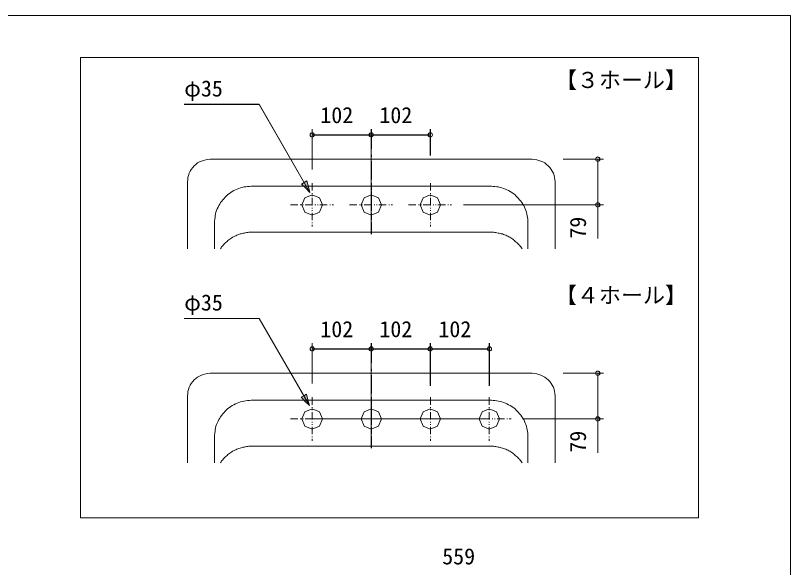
# Model space of a CAD drawing. Units: millimetres, scale not verified. Extents: x -1392 to 1350, y -947 to 991.
# Drawn here: x 11 to 1350, y 37 to 991 of the extents above; entities that cross this region are included whole.
import ezdxf
from ezdxf.enums import TextEntityAlignment as Align

# ---------------------------------------------------------------- set-up
doc = ezdxf.new("R2010")
doc.units = ezdxf.units.MM
doc.header["$LTSCALE"] = 10
for name, color, linetype, lineweight in [('0-1_レイヤー_1', 7, 'Continuous', 18), ('0-7', 7, 'Continuous', 5), ('F-0', 7, 'Continuous', 5)]:
    doc.layers.add(name, color=color, linetype=linetype, lineweight=lineweight)
doc.styles.add('ＭＳ ゴシック', font='')
doc.styles.get('ＭＳ ゴシック').set_extended_font_data('MS Gothic')

msp = doc.modelspace()

# ---------------------------------------------------------------- linework, layer by layer
at = {"layer": '0-1_レイヤー_1', "color": 5}
for points in [[(1191.13, 918.63), (657.31, 918.63), (123.49, 918.63), (123.49, 520.7), (123.49, 122.76), (657.31, 122.76), (1191.13, 122.76), (1191.13, 520.7)], [(527.35, 784.65), (526.3, 787.19), (523.75, 788.24), (521.19, 787.19), (520.15, 784.65), (521.19, 782.1), (523.75, 781.05), (526.3, 782.1)], [(629.37, 784.65), (628.32, 787.19), (625.77, 788.24), (623.22, 787.19), (622.17, 784.65), (623.22, 782.1), (625.77, 781.05), (628.32, 782.1)], [(629.37, 784.65), (628.32, 787.19), (625.77, 788.24), (623.22, 787.19), (622.17, 784.65), (623.22, 782.1), (625.77, 781.05), (628.32, 782.1)], [(731.39, 784.65), (730.35, 787.19), (727.79, 788.24), (725.24, 787.19), (724.2, 784.65), (725.24, 782.1), (727.79, 781.05), (730.35, 782.1)], [(1020.95, 742.52), (1019.84, 745.21), (1017.14, 746.33), (1014.44, 745.21), (1013.33, 742.52), (1014.44, 739.84), (1017.14, 738.72), (1019.84, 739.84)], [(519.73, 684.95), (517.18, 695.11), (514.64, 705.27), (509.99, 702.52), (505.33, 699.77), (512.53, 692.36)], [(1020.95, 663.57), (1019.84, 666.12), (1017.14, 667.17), (1014.44, 666.12), (1013.33, 663.57), (1014.44, 661.03), (1017.14, 659.97), (1019.84, 661.03)], [(527.35, 414.65), (526.3, 417.2), (523.75, 418.25), (521.19, 417.2), (520.15, 414.65), (521.19, 412.11), (523.75, 411.05), (526.3, 412.11)], [(629.37, 414.65), (628.32, 417.2), (625.77, 418.25), (623.22, 417.2), (622.17, 414.65), (623.22, 412.11), (625.77, 411.05), (628.32, 412.11)], [(629.37, 414.65), (628.32, 417.2), (625.77, 418.25), (623.22, 417.2), (622.17, 414.65), (623.22, 412.11), (625.77, 411.05), (628.32, 412.11)], [(731.39, 414.65), (730.35, 417.2), (727.79, 418.25), (725.24, 417.2), (724.2, 414.65), (725.24, 412.11), (727.79, 411.05), (730.35, 412.11)], [(731.39, 414.65), (730.35, 417.2), (727.79, 418.25), (725.24, 417.2), (724.2, 414.65), (725.24, 412.11), (727.79, 411.05), (730.35, 412.11)], [(833.42, 414.65), (832.37, 417.2), (829.82, 418.25), (827.26, 417.2), (826.22, 414.65), (827.26, 412.11), (829.82, 411.05), (832.37, 412.11)], [(1020.95, 372.53), (1019.84, 375.22), (1017.14, 376.34), (1014.44, 375.22), (1013.33, 372.53), (1014.44, 369.84), (1017.14, 368.72), (1019.84, 369.84)], [(518.88, 316.65), (516.34, 326.6), (513.8, 336.55), (509.14, 333.8), (504.49, 331.05), (511.68, 323.85)], [(1020.95, 293.58), (1019.84, 296.12), (1017.14, 297.18), (1014.44, 296.12), (1013.33, 293.58), (1014.44, 291.04), (1017.14, 289.98), (1019.84, 291.04)]]:
    msp.add_lwpolyline(points, close=True, dxfattribs=at)
for points in [[(302.55, 837.35), (367.33, 837.35), (432.1, 837.35)], [(432.1, 837.35), (473.58, 765.39), (515.07, 693.42)], [(523.96, 724.74), (523.96, 759.67), (523.96, 794.59)], [(625.98, 783.59), (625.98, 789.09), (625.98, 794.59)], [(625.98, 792.48), (625.98, 776.6), (625.98, 760.73)], [(728.01, 749.3), (728.01, 771.95), (728.01, 794.59)], [(523.96, 784.44), (574.97, 784.44), (625.98, 784.44)], [(625.98, 786.97), (625.98, 780.84), (625.98, 774.7)], [(625.98, 784.44), (677, 784.44), (728.01, 784.44)], [(625.98, 750.14), (625.98, 748.45), (625.98, 746.76)], [(625.98, 739.56), (625.98, 723.69), (625.98, 707.81)], [(957.45, 742.52), (992.17, 742.52), (1026.88, 742.52)], [(1017.14, 663.78), (1017.14, 703.15), (1017.14, 742.52)], [(625.98, 697.23), (625.98, 695.53), (625.98, 693.84)], [(625.98, 686.64), (625.98, 670.77), (625.98, 654.89)], [(785.16, 663.78), (906.02, 663.78), (1026.88, 663.78)], [(1017.14, 663.78), (1017.14, 634.58), (1017.14, 605.36)], [(625.98, 644.31), (625.98, 642.62), (625.98, 640.92)], [(625.98, 633.73), (625.98, 623.36), (625.98, 612.98)], [(302.55, 467.36), (367.33, 467.36), (432.1, 467.36)], [(432.1, 467.36), (473.16, 396.24), (514.22, 325.12)], [(523.96, 354.75), (523.96, 389.68), (523.96, 424.6)], [(625.98, 413.59), (625.98, 419.1), (625.98, 424.6)], [(625.98, 422.48), (625.98, 406.61), (625.98, 390.73)], [(625.98, 416.98), (625.98, 410.84), (625.98, 404.7)], [(728.01, 379.3), (728.01, 401.95), (728.01, 424.6)], [(728.01, 350.94), (728.01, 387.77), (728.01, 424.6)], [(829.61, 350.94), (829.61, 387.77), (829.61, 424.6)], [(523.96, 414.44), (574.97, 414.44), (625.98, 414.44)], [(625.98, 414.44), (677, 414.44), (728.01, 414.44)], [(829.61, 414.44), (778.8, 414.44), (728.01, 414.44)], [(625.98, 380.15), (625.98, 378.46), (625.98, 376.76)], [(625.98, 369.57), (625.98, 353.69), (625.98, 337.82)], [(957.45, 372.53), (992.17, 372.53), (1026.88, 372.53)], [(1017.14, 293.79), (1017.14, 333.16), (1017.14, 372.53)], [(625.98, 327.23), (625.98, 325.54), (625.98, 323.85)], [(625.98, 316.65), (625.98, 300.78), (625.98, 284.9)], [(523.96, 293.79), (539.84, 293.79), (555.71, 293.79)], [(566.29, 293.79), (567.99, 293.79), (569.68, 293.79)], [(576.88, 293.79), (592.75, 293.79), (608.63, 293.79)], [(619.21, 293.79), (620.9, 293.79), (622.6, 293.79)], [(629.79, 293.79), (645.67, 293.79), (661.54, 293.79)], [(672.13, 293.79), (673.82, 293.79), (675.51, 293.79)], [(682.71, 293.79), (698.59, 293.79), (714.46, 293.79)], [(725.04, 293.79), (726.74, 293.79), (728.43, 293.79)], [(735.63, 293.79), (751.5, 293.79), (767.38, 293.79)], [(777.96, 293.79), (779.65, 293.79), (781.35, 293.79)], [(788.54, 293.79), (804.42, 293.79), (820.29, 293.79)], [(828.76, 293.79), (829.18, 293.79), (829.61, 293.79)], [(887.18, 293.79), (957.03, 293.79), (1026.88, 293.79)], [(1017.14, 293.79), (1017.14, 264.58), (1017.14, 235.37)], [(625.98, 274.32), (625.98, 272.62), (625.98, 270.93)], [(625.98, 263.73), (625.98, 253.36), (625.98, 242.99)]]:
    msp.add_lwpolyline(points, dxfattribs=at)
at = {"layer": '0-1_レイヤー_1'}
for points in [[(308.48, 587.58), (308.48, 645.58), (308.48, 703.58), (308.69, 707.39), (308.91, 711.2), (310.18, 714.8), (311.45, 718.39), (313.14, 721.78), (314.83, 725.17), (317.37, 728.13), (319.91, 731.09), (322.87, 733.64), (325.84, 736.17), (329.23, 737.87), (332.61, 739.56), (336.21, 740.62), (339.81, 741.68), (343.62, 742.1), (347.43, 742.52), (625.77, 742.52), (904.11, 742.52), (907.92, 742.1), (911.73, 741.68), (915.33, 740.62), (918.93, 739.56), (922.32, 737.87), (925.7, 736.17), (928.67, 733.64), (931.63, 731.09), (934.17, 728.13), (936.71, 725.17), (938.62, 721.78), (940.52, 718.39), (941.58, 714.8), (942.64, 711.2), (943.06, 707.39), (943.48, 703.58), (943.48, 645.58), (943.48, 587.58)], [(523.96, 701.04), (523.96, 694.69), (523.96, 688.34)], [(625.98, 701.04), (625.98, 694.69), (625.98, 688.34)], [(728.01, 701.04), (728.01, 694.69), (728.01, 688.34)], [(355.05, 587.58), (355.05, 610.02), (355.05, 632.46), (355.26, 635.63), (355.47, 638.81), (355.89, 641.77), (356.32, 644.73), (356.95, 647.91), (357.59, 651.08), (358.65, 654.05), (359.71, 657.01), (361.19, 659.76), (362.67, 662.51), (364.15, 665.05), (365.63, 667.59), (367.54, 670.14), (369.44, 672.67), (371.56, 675), (373.68, 677.33), (376, 679.45), (378.33, 681.56), (380.66, 683.47), (382.99, 685.37), (385.74, 686.86), (388.49, 688.34), (391.25, 689.61), (393.99, 690.88), (396.96, 691.94), (399.92, 692.99), (402.89, 693.84), (405.85, 694.69), (409.02, 695.11), (412.2, 695.53), (415.37, 695.75), (418.55, 695.96), (625.98, 695.96), (833.42, 695.96), (836.38, 695.75), (839.34, 695.53), (842.52, 695.11)], [(523.96, 684.11), (523.96, 683.47), (523.96, 682.83)], [(625.98, 684.11), (625.98, 683.47), (625.98, 682.83)], [(728.01, 684.11), (728.01, 683.47), (728.01, 682.83)], [(842.52, 695.11), (845.69, 694.69), (848.66, 693.84), (851.62, 692.99), (854.58, 691.94), (857.55, 690.88), (860.29, 689.61), (863.05, 688.34), (865.8, 686.86), (868.55, 685.37), (871.09, 683.47), (873.63, 681.56), (875.75, 679.45), (877.86, 677.33), (879.98, 675), (882.1, 672.67), (884, 670.14), (885.91, 667.59), (887.6, 665.05), (889.3, 662.51), (890.56, 659.76), (891.83, 657.01), (892.89, 654.05), (893.95, 651.08), (894.59, 647.91), (895.22, 644.73), (895.86, 641.77), (896.49, 638.81), (896.49, 635.63), (896.49, 632.46), (896.49, 610.02), (896.49, 587.58)], [(523.96, 679.87), (523.96, 679.24), (523.96, 678.6)], [(523.96, 675.64), (523.96, 669.29), (523.96, 662.94)], [(625.98, 679.87), (625.98, 679.24), (625.98, 678.6)], [(625.98, 675.64), (625.98, 669.29), (625.98, 662.94)], [(728.01, 679.87), (728.01, 679.24), (728.01, 678.6)], [(728.01, 675.64), (728.01, 669.29), (728.01, 662.94)], [(486.28, 663.78), (492.63, 663.78), (498.98, 663.78)], [(503.21, 663.78), (503.85, 663.78), (504.49, 663.78)], [(507.45, 663.78), (508.08, 663.78), (508.72, 663.78)], [(511.68, 663.78), (518.03, 663.78), (524.38, 663.78)], [(523.96, 658.7), (523.96, 658.07), (523.96, 657.44)], [(528.61, 663.78), (529.25, 663.78), (529.89, 663.78)], [(532.85, 663.78), (533.49, 663.78), (534.12, 663.78)], [(537.08, 663.78), (543.43, 663.78), (549.78, 663.78)], [(554.02, 663.78), (554.65, 663.78), (555.29, 663.78)], [(558.25, 663.78), (558.88, 663.78), (559.52, 663.78)], [(560.36, 663.78), (560.79, 663.78), (561.21, 663.78)], [(588.3, 663.78), (594.66, 663.78), (601.01, 663.78)], [(605.24, 663.78), (605.87, 663.78), (606.51, 663.78)], [(609.47, 663.78), (610.11, 663.78), (610.74, 663.78)], [(613.71, 663.78), (620.05, 663.78), (626.41, 663.78)], [(625.98, 658.7), (625.98, 658.07), (625.98, 657.44)], [(630.64, 663.78), (631.27, 663.78), (631.91, 663.78)], [(634.87, 663.78), (635.51, 663.78), (636.14, 663.78)], [(639.11, 663.78), (645.46, 663.78), (651.8, 663.78)], [(656.04, 663.78), (656.68, 663.78), (657.31, 663.78)], [(660.27, 663.78), (660.91, 663.78), (661.54, 663.78)], [(662.39, 663.78), (662.81, 663.78), (663.24, 663.78)], [(690.33, 663.78), (696.68, 663.78), (703.03, 663.78)], [(707.26, 663.78), (707.9, 663.78), (708.53, 663.78)], [(711.49, 663.78), (712.13, 663.78), (712.77, 663.78)], [(715.73, 663.78), (722.08, 663.78), (728.43, 663.78)], [(728.01, 658.7), (728.01, 658.07), (728.01, 657.44)], [(732.66, 663.78), (733.29, 663.78), (733.93, 663.78)], [(736.89, 663.78), (737.53, 663.78), (738.17, 663.78)], [(741.13, 663.78), (747.48, 663.78), (753.83, 663.78)], [(758.06, 663.78), (758.7, 663.78), (759.33, 663.78)], [(762.3, 663.78), (762.93, 663.78), (763.57, 663.78)], [(764.41, 663.78), (764.83, 663.78), (765.26, 663.78)], [(523.96, 654.47), (523.96, 653.84), (523.96, 653.2)], [(523.96, 650.24), (523.96, 643.89), (523.96, 637.54)], [(625.98, 654.47), (625.98, 653.84), (625.98, 653.2)], [(625.98, 650.24), (625.98, 643.89), (625.98, 637.54)], [(728.01, 654.47), (728.01, 653.84), (728.01, 653.2)], [(728.01, 650.24), (728.01, 643.89), (728.01, 637.54)], [(523.96, 633.3), (523.96, 632.67), (523.96, 632.03)], [(625.98, 633.3), (625.98, 632.67), (625.98, 632.03)], [(728.01, 633.3), (728.01, 632.67), (728.01, 632.03)], [(365.21, 587.58), (366.27, 589.28), (367.33, 590.97), (368.6, 592.45), (369.86, 593.94), (371.14, 595.42), (372.41, 596.9), (373.89, 598.17), (375.37, 599.44), (376.85, 600.71), (378.33, 601.98), (379.81, 603.25), (381.3, 604.52), (382.99, 605.58), (384.68, 606.64), (386.37, 607.69), (388.07, 608.75), (389.97, 609.6), (391.88, 610.44), (393.57, 611.29), (395.27, 612.14), (397.17, 612.77), (399.08, 613.41), (400.98, 613.83), (402.89, 614.25), (404.79, 614.68), (406.7, 615.1), (408.6, 615.52), (410.51, 615.95), (412.41, 616.16), (414.32, 616.37), (416.43, 616.37), (418.55, 616.37), (625.98, 616.37), (833.42, 616.37), (835.32, 616.37), (837.23, 616.37), (839.13, 616.16), (841.04, 615.95), (842.94, 615.52)], [(523.96, 629.07), (523.96, 628.44), (523.96, 627.8)], [(523.96, 626.95), (523.96, 626.53), (523.96, 626.11)], [(625.98, 629.07), (625.98, 628.44), (625.98, 627.8)], [(625.98, 626.95), (625.98, 626.53), (625.98, 626.11)], [(728.01, 629.07), (728.01, 628.44), (728.01, 627.8)], [(728.01, 626.95), (728.01, 626.53), (728.01, 626.11)], [(842.94, 615.52), (844.85, 615.1), (846.75, 614.68), (848.66, 614.25), (850.56, 613.83), (852.46, 613.41), (854.37, 612.77), (856.27, 612.14), (858.18, 611.29), (860.08, 610.44), (861.78, 609.6), (863.47, 608.75), (865.17, 607.69), (866.86, 606.64), (868.55, 605.58), (870.24, 604.52), (871.73, 603.25), (873.21, 601.98), (874.69, 600.71), (876.17, 599.44), (877.65, 598.17), (879.14, 596.9), (880.41, 595.42), (881.68, 593.94), (882.94, 592.45), (884.21, 590.97), (885.27, 589.28), (886.33, 587.58)], [(308.48, 217.59), (308.48, 275.59), (308.48, 333.58), (308.69, 337.39), (308.91, 341.2), (310.18, 344.8), (311.45, 348.4), (313.14, 351.79), (314.83, 355.17), (317.37, 358.14), (319.91, 361.1), (322.87, 363.64), (325.84, 366.18), (329.23, 367.87), (332.61, 369.57), (336.21, 370.63), (339.81, 371.69), (343.62, 372.11), (347.43, 372.53), (625.77, 372.53), (904.11, 372.53), (907.92, 372.11), (911.73, 371.69), (915.33, 370.63), (918.93, 369.57), (922.32, 367.87), (925.7, 366.18), (928.67, 363.64), (931.63, 361.1), (934.17, 358.14), (936.71, 355.17), (938.62, 351.79), (940.52, 348.4), (941.58, 344.8), (942.64, 341.2), (943.06, 337.39), (943.48, 333.58), (943.48, 275.59), (943.48, 217.59)], [(355.05, 217.59), (355.05, 240.03), (355.05, 262.47), (355.26, 265.64), (355.47, 268.81), (355.89, 271.78), (356.32, 274.74), (356.95, 277.92), (357.59, 281.09), (358.65, 283.84), (359.71, 286.59), (361.19, 289.56), (362.67, 292.52), (364.15, 295.06), (365.63, 297.6), (367.54, 300.14), (369.44, 302.68), (371.56, 305.01), (373.68, 307.34), (376, 309.45), (378.33, 311.57), (380.66, 313.48), (382.99, 315.38), (385.74, 316.86), (388.49, 318.34), (391.25, 319.61), (393.99, 320.89), (396.96, 321.94), (399.92, 323), (402.89, 323.85), (405.85, 324.69), (409.02, 325.12), (412.2, 325.54), (415.37, 325.75), (418.55, 325.97), (625.98, 325.97), (833.42, 325.97), (836.38, 325.75), (839.34, 325.54), (842.52, 325.12)], [(523.96, 331.05), (523.96, 324.7), (523.96, 318.34)], [(625.98, 331.05), (625.98, 324.7), (625.98, 318.34)], [(728.01, 331.05), (728.01, 324.7), (728.01, 318.34)], [(829.61, 331.05), (829.61, 324.7), (829.61, 318.34)], [(842.52, 325.12), (845.69, 324.69), (848.66, 323.85), (851.62, 323), (854.58, 321.94), (857.55, 320.89), (860.29, 319.61), (863.05, 318.34), (865.8, 316.86), (868.55, 315.38), (871.09, 313.48), (873.63, 311.57), (875.75, 309.45), (877.86, 307.34), (879.98, 305.01), (882.1, 302.68), (884, 300.14), (885.91, 297.6), (887.6, 295.06), (889.3, 292.52), (890.56, 289.56), (891.83, 286.59), (892.89, 283.84), (893.95, 281.09), (894.59, 277.92), (895.22, 274.74), (895.86, 271.78), (896.49, 268.81), (896.49, 265.64), (896.49, 262.47), (896.49, 240.03), (896.49, 217.59)], [(523.96, 314.11), (523.96, 313.48), (523.96, 312.84)], [(523.96, 309.88), (523.96, 309.24), (523.96, 308.61)], [(625.98, 314.11), (625.98, 313.48), (625.98, 312.84)], [(625.98, 309.88), (625.98, 309.24), (625.98, 308.61)], [(728.01, 314.11), (728.01, 313.48), (728.01, 312.84)], [(728.01, 309.88), (728.01, 309.24), (728.01, 308.61)], [(829.61, 314.11), (829.61, 313.48), (829.61, 312.84)], [(829.61, 309.88), (829.61, 309.24), (829.61, 308.61)], [(523.96, 305.64), (523.96, 299.3), (523.96, 292.94)], [(625.98, 305.64), (625.98, 299.3), (625.98, 292.94)], [(728.01, 305.64), (728.01, 299.3), (728.01, 292.94)], [(829.61, 305.64), (829.61, 299.3), (829.61, 292.94)], [(486.28, 293.79), (492.63, 293.79), (498.98, 293.79)], [(503.21, 293.79), (503.85, 293.79), (504.49, 293.79)], [(507.45, 293.79), (508.08, 293.79), (508.72, 293.79)], [(511.68, 293.79), (518.03, 293.79), (524.38, 293.79)], [(523.96, 288.71), (523.96, 288.08), (523.96, 287.44)], [(523.96, 284.48), (523.96, 283.84), (523.96, 283.21)], [(528.61, 293.79), (529.25, 293.79), (529.89, 293.79)], [(532.85, 293.79), (533.49, 293.79), (534.12, 293.79)], [(537.08, 293.79), (543.43, 293.79), (549.78, 293.79)], [(554.02, 293.79), (554.65, 293.79), (555.29, 293.79)], [(558.25, 293.79), (558.88, 293.79), (559.52, 293.79)], [(560.36, 293.79), (560.79, 293.79), (561.21, 293.79)], [(588.3, 293.79), (594.66, 293.79), (601.01, 293.79)], [(605.24, 293.79), (605.87, 293.79), (606.51, 293.79)], [(609.47, 293.79), (610.11, 293.79), (610.74, 293.79)], [(613.71, 293.79), (620.05, 293.79), (626.41, 293.79)], [(625.98, 288.71), (625.98, 288.08), (625.98, 287.44)], [(625.98, 284.48), (625.98, 283.84), (625.98, 283.21)], [(630.64, 293.79), (631.27, 293.79), (631.91, 293.79)], [(634.87, 293.79), (635.51, 293.79), (636.14, 293.79)], [(639.11, 293.79), (645.46, 293.79), (651.8, 293.79)], [(656.04, 293.79), (656.68, 293.79), (657.31, 293.79)], [(660.27, 293.79), (660.91, 293.79), (661.54, 293.79)], [(662.39, 293.79), (662.81, 293.79), (663.24, 293.79)], [(690.33, 293.79), (696.68, 293.79), (703.03, 293.79)], [(707.26, 293.79), (707.9, 293.79), (708.53, 293.79)], [(711.49, 293.79), (712.13, 293.79), (712.77, 293.79)], [(715.73, 293.79), (722.08, 293.79), (728.43, 293.79)], [(728.01, 288.71), (728.01, 288.08), (728.01, 287.44)], [(728.01, 284.48), (728.01, 283.84), (728.01, 283.21)], [(732.66, 293.79), (733.29, 293.79), (733.93, 293.79)], [(736.89, 293.79), (737.53, 293.79), (738.17, 293.79)], [(741.13, 293.79), (747.48, 293.79), (753.83, 293.79)], [(758.06, 293.79), (758.7, 293.79), (759.33, 293.79)], [(762.3, 293.79), (762.93, 293.79), (763.57, 293.79)], [(764.41, 293.79), (764.83, 293.79), (765.26, 293.79)], [(792.35, 293.79), (798.7, 293.79), (805.05, 293.79)], [(809.29, 293.79), (809.92, 293.79), (810.55, 293.79)], [(813.52, 293.79), (814.15, 293.79), (814.79, 293.79)], [(817.75, 293.79), (824.1, 293.79), (830.45, 293.79)], [(829.61, 288.71), (829.61, 288.08), (829.61, 287.44)], [(829.61, 284.48), (829.61, 283.84), (829.61, 283.21)], [(834.68, 293.79), (835.32, 293.79), (835.96, 293.79)], [(838.92, 293.79), (839.56, 293.79), (840.19, 293.79)], [(843.15, 293.79), (849.5, 293.79), (855.85, 293.79)], [(860.08, 293.79), (860.72, 293.79), (861.36, 293.79)], [(864.32, 293.79), (864.95, 293.79), (865.59, 293.79)], [(866.43, 293.79), (866.86, 293.79), (867.28, 293.79)], [(523.96, 280.25), (523.96, 273.89), (523.96, 267.55)], [(625.98, 280.25), (625.98, 273.89), (625.98, 267.55)], [(728.01, 280.25), (728.01, 273.89), (728.01, 267.55)], [(829.61, 280.25), (829.61, 273.89), (829.61, 267.55)], [(523.96, 263.31), (523.96, 262.68), (523.96, 262.04)], [(523.96, 259.08), (523.96, 258.44), (523.96, 257.81)], [(523.96, 256.96), (523.96, 256.54), (523.96, 256.11)], [(625.98, 263.31), (625.98, 262.68), (625.98, 262.04)], [(625.98, 259.08), (625.98, 258.44), (625.98, 257.81)], [(625.98, 256.96), (625.98, 256.54), (625.98, 256.11)], [(728.01, 263.31), (728.01, 262.68), (728.01, 262.04)], [(728.01, 259.08), (728.01, 258.44), (728.01, 257.81)], [(728.01, 256.96), (728.01, 256.54), (728.01, 256.11)], [(829.61, 263.31), (829.61, 262.68), (829.61, 262.04)], [(829.61, 259.08), (829.61, 258.44), (829.61, 257.81)], [(829.61, 256.96), (829.61, 256.54), (829.61, 256.11)], [(365.21, 217.59), (366.27, 219.28), (367.33, 220.98), (368.6, 222.46), (369.86, 223.94), (371.14, 225.42), (372.41, 226.9), (373.89, 228.17), (375.37, 229.44), (376.85, 230.71), (378.33, 231.98), (379.81, 233.25), (381.3, 234.52), (382.99, 235.58), (384.68, 236.64), (386.37, 237.7), (388.07, 238.76), (389.97, 239.61), (391.88, 240.45), (393.57, 241.3), (395.27, 242.14), (397.17, 242.78), (399.08, 243.41), (400.98, 243.84), (402.89, 244.26), (404.79, 244.68), (406.7, 245.11), (408.6, 245.53), (410.51, 245.95), (412.41, 246.17), (414.32, 246.38), (416.43, 246.38), (418.55, 246.38), (625.98, 246.38), (833.42, 246.38), (835.32, 246.38), (837.23, 246.38), (839.13, 246.17), (841.04, 245.95), (842.94, 245.53)], [(842.94, 245.53), (844.85, 245.11), (846.75, 244.68), (848.66, 244.26), (850.56, 243.84), (852.46, 243.41), (854.37, 242.78), (856.27, 242.14), (858.18, 241.3), (860.08, 240.45), (861.78, 239.61), (863.47, 238.76), (865.17, 237.7), (866.86, 236.64), (868.55, 235.58), (870.24, 234.52), (871.73, 233.25), (873.21, 231.98), (874.69, 230.71), (876.17, 229.44), (877.65, 228.17), (879.14, 226.9), (880.41, 225.42), (881.68, 223.94), (882.94, 222.46), (884.21, 220.98), (885.27, 219.28), (886.33, 217.59)]]:
    msp.add_lwpolyline(points, dxfattribs=at)
for points in [[(541.32, 663.57), (536.17, 675.99), (523.75, 681.14), (511.32, 675.99), (506.18, 663.57), (511.32, 651.16), (523.75, 646), (536.17, 651.16)], [(643.34, 663.57), (638.2, 675.99), (625.77, 681.14), (613.35, 675.99), (608.2, 663.57), (613.35, 651.16), (625.77, 646), (638.2, 651.16)], [(745.36, 663.57), (740.22, 675.99), (727.79, 681.14), (715.37, 675.99), (710.23, 663.57), (715.37, 651.16), (727.79, 646), (740.22, 651.16)], [(541.32, 293.58), (536.17, 306), (523.75, 311.15), (511.32, 306), (506.18, 293.58), (511.32, 281.16), (523.75, 276.01), (536.17, 281.16)], [(643.34, 293.58), (638.2, 306), (625.77, 311.15), (613.35, 306), (608.2, 293.58), (613.35, 281.16), (625.77, 276.01), (638.2, 281.16)], [(745.36, 293.58), (740.22, 306), (727.79, 311.15), (715.37, 306), (710.23, 293.58), (715.37, 281.16), (727.79, 276.01), (740.22, 281.16)], [(847.39, 293.58), (842.24, 306), (829.82, 311.15), (817.39, 306), (812.25, 293.58), (817.39, 281.16), (829.82, 276.01), (842.24, 281.16)]]:
    msp.add_lwpolyline(points, close=True, dxfattribs=at)
at = {"layer": '0-7'}
for p, q in [((523.89, 724.88), (523.89, 794.77)), ((625.89, 783.77), (625.89, 794.77)), ((625.89, 792.77), (625.89, 612.95)), ((727.89, 749.27), (727.89, 794.77)), ((523.89, 784.77), (625.89, 784.77)), ((625.89, 787.27), (625.89, 774.77)), ((625.89, 784.77), (727.89, 784.77)), ((957.64, 742.77), (1027.14, 742.77)), ((1017.14, 663.77), (1017.14, 742.77)), ((785.39, 663.77), (1027.14, 663.77)), ((1017.14, 663.77), (1017.14, 605.38)), ((523.89, 354.88), (523.89, 424.77)), ((625.89, 413.77), (625.89, 424.77)), ((625.89, 422.77), (625.89, 242.95)), ((625.89, 417.27), (625.89, 404.77)), ((727.89, 379.27), (727.89, 424.77)), ((727.89, 351.27), (727.89, 424.77)), ((829.89, 351.27), (829.89, 424.77)), ((523.89, 414.77), (625.89, 414.77)), ((625.89, 414.77), (727.89, 414.77)), ((829.89, 414.77), (727.89, 414.77)), ((957.64, 372.77), (1027.14, 372.77)), ((1017.14, 293.77), (1017.14, 372.77)), ((523.89, 293.77), (829.89, 293.77)), ((887.39, 293.77), (1027.14, 293.77)), ((1017.14, 293.77), (1017.14, 235.38))]:
    msp.add_line(p, q, dxfattribs=at)
msp.add_lwpolyline([(123.64, 918.77), (1191.14, 918.77), (1191.14, 122.77), (123.64, 122.77)], close=True, dxfattribs=at)
for points in [[(302.72, 837.56), (432.03, 837.56), (519.96, 685.27)], [(302.72, 467.56), (432.03, 467.56), (519.09, 316.77)]]:
    msp.add_lwpolyline(points, dxfattribs=at)
for centre in [(523.89, 784.77), (625.89, 784.77), (625.89, 784.77), (727.89, 784.77), (1017.14, 742.77), (1017.14, 663.77), (523.89, 414.77), (625.89, 414.77), (625.89, 414.77), (727.89, 414.77), (727.89, 414.77), (829.89, 414.77), (1017.14, 372.77), (1017.14, 293.77)]:
    msp.add_circle(centre, 3.75, dxfattribs=at)
for points in [[(519.96, 685.27), (505.57, 700.16), (514.95, 705.36)], [(519.09, 316.77), (504.45, 331.41), (513.73, 336.77)]]:
    msp.add_solid(points, dxfattribs=at)
at = {"layer": 'F-0'}
msp.add_lwpolyline([(-1391.5, 991.14), (1350.16, 991.14), (1350.16, -947.41), (-1391.5, -947.41)], close=True, dxfattribs=at)

# ---------------------------------------------------------------- texts
at = {"layer": '0-1_レイヤー_1', "style": 'ＭＳ ゴシック'}
for s, p in [('【３ホール】', (943.19, 857.37)), ('【４ホール】', (943.19, 485.31))]:
    msp.add_text(s, height=27.86, dxfattribs=at).set_placement(p, align=Align.BOTTOM_LEFT)
at = {"layer": '0-7', "style": 'ＭＳ ゴシック'}
for s, p in [('φ35', (302.72, 842.71)), ('102', (537.85, 796.68)), ('102', (639.85, 796.68)), ('φ35', (302.72, 472.71)), ('102', (537.85, 426.68)), ('102', (639.85, 426.68)), ('102', (741.85, 426.68)), ('559', (748.44, 33.85))]:
    msp.add_text(s, height=27.86, dxfattribs=at).set_placement(p, align=Align.BOTTOM_LEFT)
for p in [(1005.23, 605.38), (1005.23, 235.38)]:
    msp.add_text('79', height=27.86, rotation=90, dxfattribs=at).set_placement(p, align=Align.BOTTOM_LEFT)

doc.saveas('drawing.dxf')
